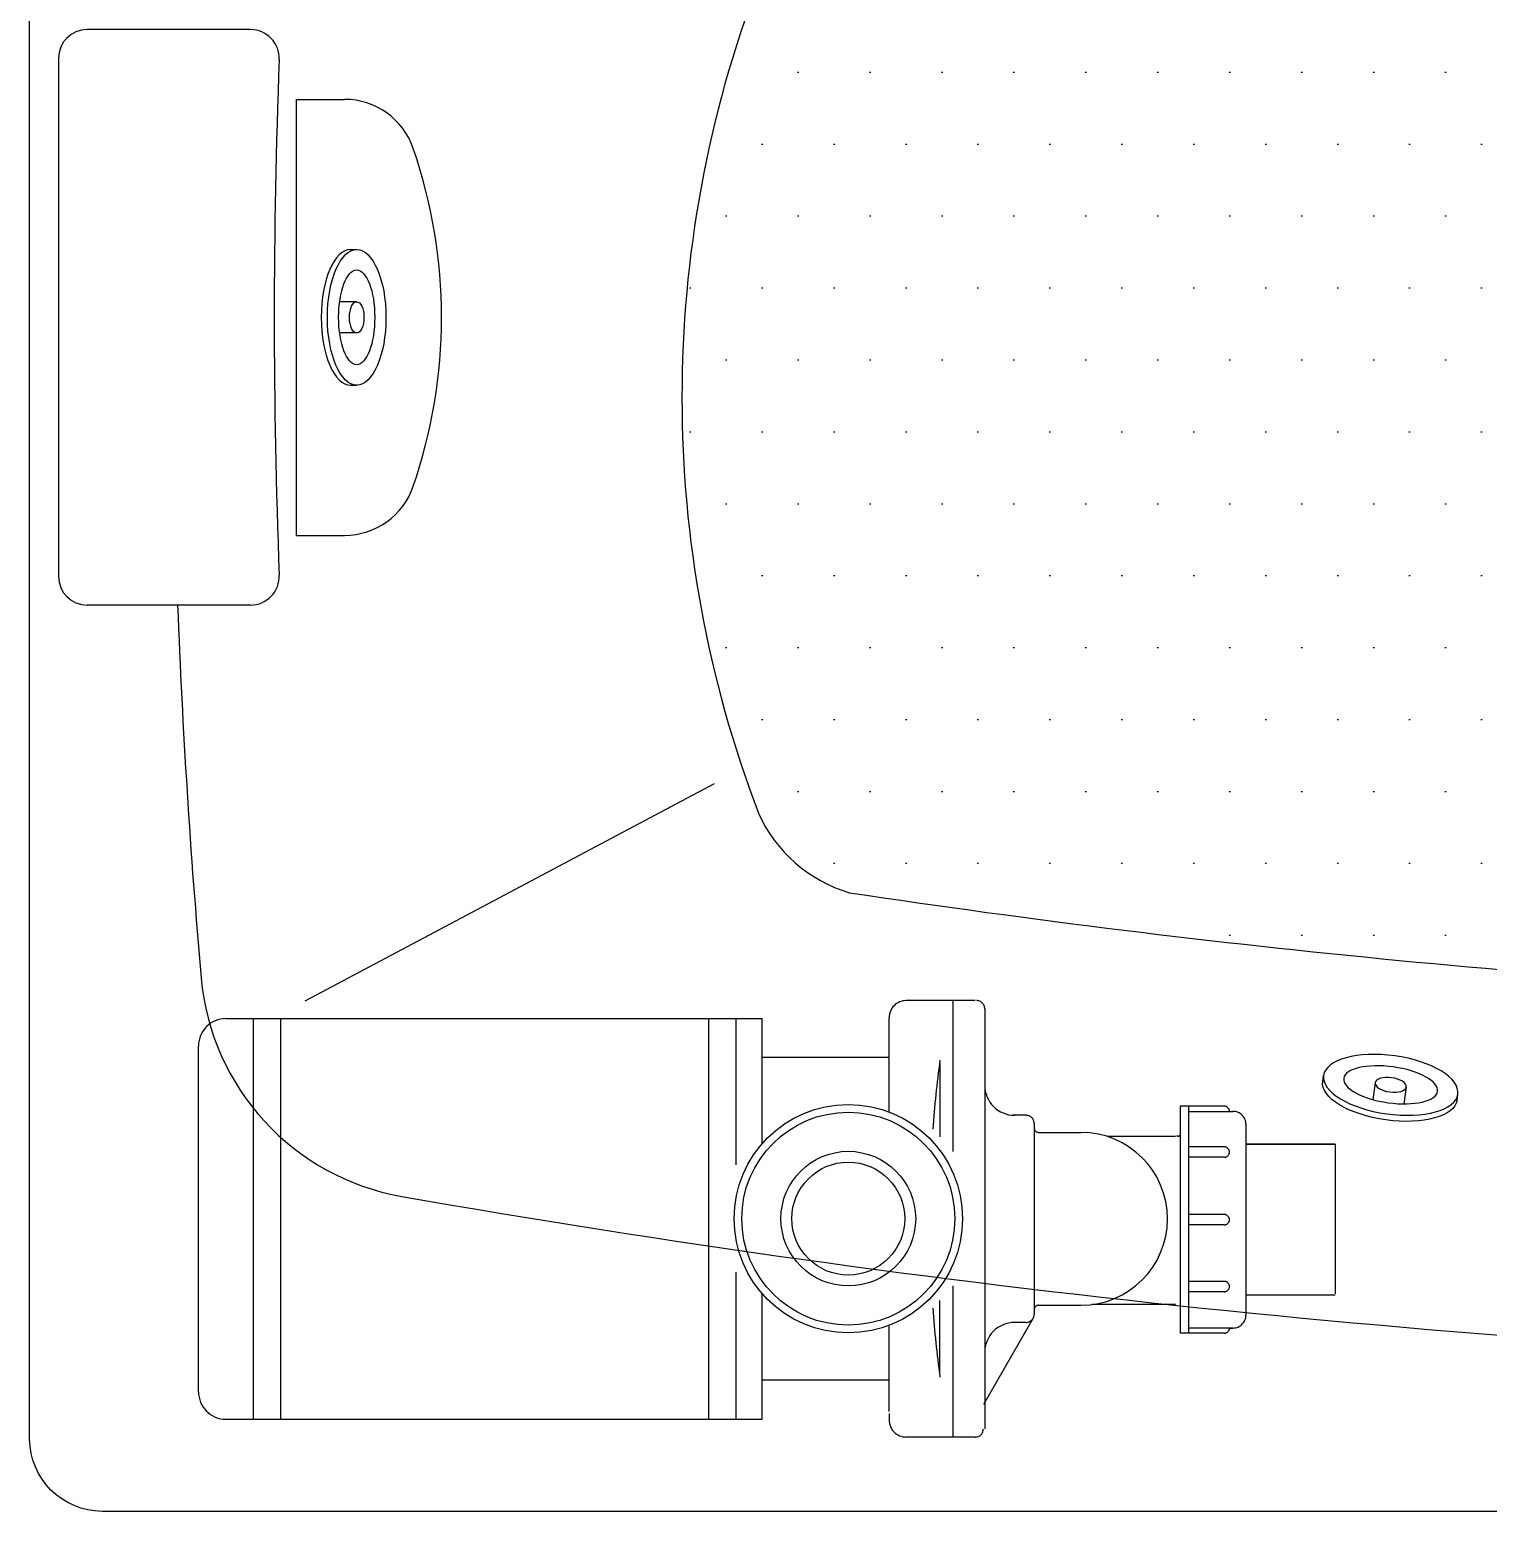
# Model space of a CAD drawing. Header units: millimetres. Extents: x -1273.27 to -1271.62, y 2218.17 to 2219.
# Drawn here: x -1273.273 to -1272.766, y 2218.173 to 2218.688 of the extents above; entities that cross this region are included whole.
import ezdxf

# ---------------------------------------------------------------- set-up
doc = ezdxf.new("R2010")
doc.units = ezdxf.units.MM
doc.header["$LTSCALE"] = 10
doc.linetypes.add('HIDDEN', pattern=[0.375, 0.25, -0.125])
for name, color, linetype in [('BOMBA-HJ', 7, 'Continuous'), ('BOMBA-J', 7, 'Continuous'), ('jacuzzi', 1, 'Continuous')]:
    doc.layers.add(name, color=color, linetype=linetype)

msp = doc.modelspace()

# ---------------------------------------------------------------- hatches: boundary and pattern name
at = {"layer": 'jacuzzi'}
h = msp.add_hatch(dxfattribs=at)
h.set_pattern_fill('DOTS', color=256, scale=0.3999999999999915, style=0)
h.set_pattern_definition([(0, (-1275.231006429972, 2217.273245545927), (0.01249999999999973, 0.02499999999999946), [0, -0.02499999999999947])])
edge = h.paths.add_edge_path()
edge.add_arc((-1272.448046211335, 2216.923206766995), 1.887818877550977, 73.3740583773463, 106.6259416226537)
edge.add_arc((-1272.97374107479, 2218.683703308355), 0.05051020408163157, 106.6259416226537, 155.7594702056402)
edge.add_arc((-1272.640906708298, 2218.560078785995), 0.405461410299791, 159.1425122165885, 200.8574877834114)
edge.add_arc((-1272.97374107479, 2218.436454263634), 0.05051020408163157, 204.2405297943597, 253.3740583773463)
edge.add_arc((-1272.448046211335, 2221.988710338423), 3.640943877550946, 261.4684754869301, 267.529038594441)
edge.add_line((-1272.605340271398, 2218.350839604086), (-1272.580955996473, 2218.374490747319))
edge.add_line((-1272.523829088057, 2218.370560017547), (-1272.580955996473, 2218.374490747319))
edge.add_arc((-1272.52313804807, 2218.40610315295), 0.03554999999999934, 269.2027269801044, 360)
edge.add_arc((-1272.448046211335, 2218.413025644546), 0.03954183673469291, 0, 180)
edge.add_arc((-1272.3729543746, 2218.40610315295), 0.03554999999999934, 180, 270.7972730211982)
edge.add_line((-1272.372263334613, 2218.370560017547), (-1272.315136426197, 2218.374490747319))
edge.add_line((-1272.290752151272, 2218.350839604086), (-1272.315136426197, 2218.374490747319))
edge.add_arc((-1272.448046211335, 2221.988710338423), 3.640943877550562, 272.470961405559, 278.53152451307)
edge.add_arc((-1272.255185714372, 2218.560078785995), 0.405461410299791, 339.1425122165885, 380.8574877834114)
edge.add_arc((-1271.92235134788, 2218.436454263634), 0.05051020408163157, 286.6259416226537, 335.7594702056402)
edge.add_arc((-1271.92235134788, 2218.683703308355), 0.05051020408163157, 24.24052979435978, 73.3740583773463)

# ---------------------------------------------------------------- linework, layer by layer
at = {"layer": 'BOMBA-HJ', "color": 1, "linetype": 'HIDDEN'}
for p, q in [((-1273.204830955626, 2218.20504618018), (-1273.018497377675, 2218.20504618018)), ((-1272.974404954645, 2218.20700885226), (-1272.974404954645, 2218.204851607965))]:
    msp.add_line(p, q, dxfattribs=at)
for centre, radius in [((-1273.204830955626, 2218.214584033852), 0.009537853672474995), ((-1272.968396106832, 2218.204851607965), 0.006008847813659246)]:
    msp.add_arc(centre, radius, 180, 270, dxfattribs=at)
at = {"layer": 'BOMBA-J', "color": 1, "linetype": 'HIDDEN'}
for p, q in [((-1272.951632375217, 2218.350544230383), (-1272.968396106832, 2218.350544230383)), ((-1272.951632375217, 2218.350544230383), (-1272.968396106832, 2218.350544230383)), ((-1272.944488087198, 2218.350542322812), (-1272.953017502522, 2218.350542322812)), ((-1272.952240848951, 2218.350544230383), (-1272.952240848951, 2218.298066341792)), ((-1272.941153453997, 2218.347680102905), (-1272.941153453997, 2218.201706887629)), ((-1273.204830955626, 2218.344298843798), (-1273.018497377675, 2218.344298843798)), ((-1273.195293101954, 2218.20504618018), (-1273.195293101954, 2218.344298843798)), ((-1273.185755248281, 2218.20504618018), (-1273.185755248281, 2218.344298843798)), ((-1273.037063390151, 2218.20504618018), (-1273.037063390151, 2218.344298843798)), ((-1273.027525536479, 2218.293417308311), (-1273.027525536479, 2218.344298843798)), ((-1273.018497377675, 2218.300809725456), (-1273.018497377675, 2218.344298843798)), ((-1273.018497377675, 2218.330755759396), (-1273.018497377675, 2218.344298843798)), ((-1272.974404954645, 2218.342378138273), (-1272.974404954645, 2218.344535382569)), ((-1272.974404954645, 2218.342378138273), (-1272.974404954645, 2218.344535382569)), ((-1273.214368809299, 2218.214584033852), (-1273.214368809299, 2218.334760990125)), ((-1272.974404954645, 2218.330755759396), (-1273.018497377675, 2218.330755759396)), ((-1272.956716845347, 2218.328763397977), (-1272.956716845347, 2218.303172206162)), ((-1272.873251748871, 2218.31385436188), (-1272.873251748871, 2218.234947787725)), ((-1272.870280258574, 2218.31385436188), (-1272.870280258574, 2218.234947787725)), ((-1272.870280258574, 2218.312054112909), (-1272.854880900529, 2218.312054112909)), ((-1272.926799568171, 2218.310680186162), (-1272.931205478681, 2218.310680186162)), ((-1272.923937348263, 2218.307817966255), (-1272.923937348263, 2218.241569024279)), ((-1272.850380278102, 2218.307600430041), (-1272.850380278102, 2218.241295598682)), ((-1272.850380278102, 2218.307553490482), (-1272.850380278102, 2218.241248659123)), ((-1272.92248334055, 2218.304742988001), (-1272.907700928802, 2218.304742988001)), ((-1272.874814274011, 2218.303288980288), (-1272.898466739613, 2218.303288980288)), ((-1272.873969783565, 2218.303376723526), (-1272.874476980812, 2218.303376723526)), ((-1272.819360271775, 2218.300620509012), (-1272.850380278102, 2218.300620509012)), ((-1272.819360271775, 2218.300573569453), (-1272.850380278102, 2218.300573569453)), ((-1272.819360271775, 2218.300620509012), (-1272.819360271775, 2218.252409503585)), ((-1272.819360271775, 2218.300573569453), (-1272.819360271775, 2218.248677009897)), ((-1273.027525536479, 2218.20504618018), (-1273.027525536479, 2218.256106093407)), ((-1272.819360271775, 2218.256095057714), (-1272.819360271775, 2218.252409503585)), ((-1272.952240848951, 2218.251458967497), (-1272.952240848951, 2218.198844667722)), ((-1272.819360271775, 2218.252409503585), (-1272.819360271775, 2218.248723949456)), ((-1273.018497377675, 2218.20504618018), (-1273.018497377675, 2218.248713676262)), ((-1272.956716845347, 2218.220760003741), (-1272.956716845347, 2218.246351195556)), ((-1272.92248334055, 2218.244644002533), (-1272.907700928802, 2218.244644002533)), ((-1272.874814274011, 2218.244878704565), (-1272.903952559958, 2218.244878704565)), ((-1272.819360271775, 2218.248181640593), (-1272.850380278102, 2218.248181640593)), ((-1273.018497377675, 2218.207081558153), (-1273.018497377675, 2218.242804114972)), ((-1273.018497377675, 2218.20504618018), (-1273.018497377675, 2218.242804114972)), ((-1273.018497377675, 2218.207081558153), (-1273.018497377675, 2218.242804114972)), ((-1272.92432081302, 2218.240137914325), (-1272.941625867291, 2218.2101646811)), ((-1272.926799568171, 2218.238706804372), (-1272.930733065387, 2218.238706804372)), ((-1272.856098145794, 2218.236748036696), (-1272.870280258574, 2218.236748036696)), ((-1272.856098145794, 2218.236794976255), (-1272.854880900529, 2218.236794976255)), ((-1272.856098145794, 2218.236748036696), (-1272.854880900529, 2218.236748036696)), ((-1273.018497377675, 2218.218796952411), (-1272.974404954645, 2218.218796952411)), ((-1272.974404954645, 2218.20700885226), (-1272.974404954645, 2218.204851607965)), ((-1272.944488087198, 2218.198844667722), (-1272.968547503548, 2218.198844667722))]:
    msp.add_line(p, q, dxfattribs=at)
for points in [[(-1272.974404954645, 2218.311842770614), (-1272.974404954645, 2218.335721270571), (-1272.974404954645, 2218.342378138273)], [(-1272.974404954645, 2218.330755759396), (-1272.974404954645, 2218.335721270571), (-1272.974404954645, 2218.342378138273)], [(-1272.857898394765, 2218.31385436188), (-1272.873251748871, 2218.31385436188)], [(-1272.857898394765, 2218.299704746623), (-1272.870280258574, 2218.299704746623)], [(-1272.857898394765, 2218.296104248681), (-1272.870280258574, 2218.296104248681)], [(-1272.857898394765, 2218.276201323773), (-1272.870280258574, 2218.276201323773)], [(-1272.857898394765, 2218.272600825831), (-1272.870280258574, 2218.272600825831)], [(-1272.857898394765, 2218.252965941166), (-1272.870280258574, 2218.252965941166)], [(-1272.857898394765, 2218.249365443225), (-1272.870280258574, 2218.249365443225)], [(-1272.974404954645, 2218.207739979377), (-1272.974404954645, 2218.237680631104)], [(-1272.857898394765, 2218.234947787725), (-1272.873251748871, 2218.234947787725)]]:
    msp.add_lwpolyline(points, dxfattribs=at)
for radius in [0.03968841756422351, 0.03700452575324754, 0.02340442384496791, 0.01962778954185504]:
    msp.add_circle((-1272.988552914024, 2218.274761700859), radius, dxfattribs=at)
for centre, radius, start, end in [((-1272.968396106832, 2218.344535382569), 0.006008847813659246, 90, 180), ((-1272.968396106832, 2218.344535382569), 0.006008847813659246, 90, 180), ((-1272.944015673904, 2218.347680102905), 0.002862219907358181, 0, 90), ((-1273.204830955626, 2218.334760990125), 0.009537853672474995, 90, 180), ((-1272.542475652903, 2218.274311471235), 0.4179412894375685, 172.3702998039655, 175.6636160374525), ((-1272.930733065387, 2218.321100574772), 0.01042038860938868, 180, 270), ((-1272.857898394765, 2218.312054112909), 0.001800248970870526, 0, 90), ((-1272.854880900529, 2218.307553490482), 0.00450062242717657, 0, 90), ((-1272.926799568171, 2218.307817966255), 0.002862219907358181, 0, 90), ((-1272.92248334055, 2218.306196995714), 0.001454007712937973, 180, 270), ((-1272.907700928802, 2218.274693495267), 0.03004949273405145, 270, 90), ((-1272.873969783565, 2218.304119597559), 0.0007428740337965728, 270, 345.1417497095359), ((-1272.857898394765, 2218.297904497652), 0.001800248970870526, 270, 90), ((-1272.857898394765, 2218.274401074802), 0.001800248970870526, 270, 90), ((-1272.857898394765, 2218.251165692195), 0.001800248970870781, 270, 90), ((-1272.92248334055, 2218.24318999482), 0.001454007712937973, 90, 180), ((-1272.542475652903, 2218.275211930484), 0.4179412894375685, 184.3363839625475, 187.6297001960345), ((-1272.926799568171, 2218.241569024279), 0.002862219907358181, 270, 0), ((-1272.854880900529, 2218.241248659123), 0.00450062242717657, 270, 0), ((-1272.930733065387, 2218.228286415762), 0.01042038860938868, 90, 180), ((-1272.857898394765, 2218.236748036696), 0.001800248970870526, 270, 0), ((-1272.968396106832, 2218.204851607965), 0.006008847813659246, 180, 270), ((-1272.944488087198, 2218.201706887629), 0.002862219907358181, 270, 0)]:
    msp.add_arc(centre, radius, start, end, dxfattribs=at)
at = {"layer": 'jacuzzi'}
for p, q in [((-1273.196313595096, 2218.688025644546), (-1273.253046211335, 2218.688025644546)), ((-1273.263046211335, 2218.678025644546), (-1273.263046211335, 2218.498025644546)), ((-1273.180444170519, 2218.663790950668), (-1273.180444170519, 2218.512260338423)), ((-1273.180444170519, 2218.663790950668), (-1273.163607435825, 2218.663790950668)), ((-1273.161516731475, 2218.611595658203), (-1273.159398252151, 2218.611595658203)), ((-1273.159398252151, 2218.593464874802), (-1273.165326077844, 2218.593464874802)), ((-1273.159398252151, 2218.582586414289), (-1273.165326077844, 2218.582586414289)), ((-1273.161516731475, 2218.564455630888), (-1273.159398252151, 2218.564455630888)), ((-1273.180444170519, 2218.512260338423), (-1273.163607435825, 2218.512260338423)), ((-1273.196313560624, 2218.488025644546), (-1273.253046211335, 2218.488025644546)), ((-1273.177243273954, 2218.350485956688), (-1273.03503226805, 2218.425953822419)), ((-1272.823710772925, 2218.32239810323), (-1272.823421204702, 2218.324496699163)), ((-1272.805460591219, 2218.322018459861), (-1272.806270846919, 2218.316146270905)), ((-1272.794684232567, 2218.320531517582), (-1272.795494488268, 2218.314659328626)), ((-1272.777013187306, 2218.315954682347), (-1272.776723619084, 2218.31805327828))]:
    msp.add_line(p, q, dxfattribs=at)
at = {"layer": 'jacuzzi', "color": 3}
msp.add_lwpolyline([(-1273.247791109294, 2218.173025644546, -0.414213562373095), (-1273.273046211335, 2218.198280746587), (-1273.273046211335, 2218.977770542505, -0.414213562373095), (-1273.247791109294, 2219.003025644546), (-1271.648301313376, 2219.003025644546, -0.414213562373095), (-1271.623046211335, 2218.977770542505), (-1271.623046211335, 2218.198280746587, -0.414213562373095), (-1271.648301313376, 2218.173025644546)], format="xyb", close=True, dxfattribs=at)
at = {"layer": 'jacuzzi'}
for centre, radius, start, end in [((-1272.640906708298, 2218.560078785995), 0.405461410299791, 159.1425122165885, 200.8574877834114), ((-1273.253046211335, 2218.678025644546), 0.009999999999999787, 90, 180), ((-1273.196313595096, 2218.678025644546), 0.009999999999999787, 357.7923641857143, 90), ((-1270.861670161551, 2218.588026091663), 2.32637751258541, 177.7923641857143, 182.2076577611587), ((-1273.163607435825, 2218.638535848627), 0.02525510204081579, 18.92464441513579, 90), ((-1273.310928864396, 2218.588025644546), 0.1809948979591794, 341.0753555848642, 18.92464441513579), ((-1273.163607435825, 2218.537515440464), 0.02525510204081579, 270, 341.0753555848642), ((-1273.253046211335, 2218.498025644546), 0.009999999999999787, 180, 270), ((-1273.196313560624, 2218.498025644546), 0.009999999999999787, 270, 2.207657761158708), ((-1270.609532556573, 2218.588125243699), 2.61401526384395, 182.1945882472465, 185.0400485186858), ((-1272.97374107479, 2218.436454263634), 0.05051020408163157, 204.2405297943597, 253.3740583773463), ((-1272.448046211335, 2221.988710338423), 3.640943877550946, 261.4684754869301, 267.529038594441), ((-1273.129068310842, 2218.365919737752), 0.08469999999999821, 185.0400485186858, 260.061776956585), ((-1272.448046211335, 2222.252689258897), 4.030681298804629, 260.061776956585, 268.0450703257703)]:
    msp.add_arc(centre, radius, start, end, dxfattribs=at)
for centre, major_axis, ratio, start_param, end_param in [((-1273.161516731475, 2218.588025644546), (0, 0.02357001365707929), 0.4319527517569434, 6.283185307179586, 9.42477796076938), ((-1273.159398252151, 2218.588025644546), (0, -0.005439230256219379), 0.4618882339361123, -3.141592653589793, 3.141592653589793)]:
    msp.add_ellipse(centre, major_axis=major_axis, ratio=ratio, start_param=start_param, end_param=end_param, dxfattribs=at)
for major_axis, ratio in [((0, 0.02357001365707929), 0.4319527517569434), ((0, 0.01645716594759777), 0.3816444813108654)]:
    msp.add_ellipse((-1273.159398252151, 2218.588025644546), major_axis=major_axis, ratio=ratio, dxfattribs=at)
at = {"layer": 'jacuzzi', "extrusion": (0, 0, -1)}
for major_axis, ratio, start_param, end_param in [((-0.02334879280915039, 0.003221710439991097), 0.4319527517533538, 3.141592653716263, 9.424777960895849), ((-0.01630270408516804, 0.00224947783762621), 0.3816444813058987, 3.141592653678313, 9.424777960857899)]:
    msp.add_ellipse((-1272.800072411893, 2218.321274988722), major_axis=major_axis, ratio=ratio, start_param=start_param, end_param=end_param, dxfattribs=at)
at = {"layer": 'jacuzzi', "extrusion": (0, 0, -0.9999999999999998)}
msp.add_ellipse((-1272.800361980115, 2218.319176392788), major_axis=(-0.0233487928089865, 0.003221710441178892), ratio=0.4319527517342414, start_param=3.141592653598493, end_param=6.283185307188286, dxfattribs=at)
at = {"layer": 'jacuzzi', "extrusion": (0, 0, -0.9999999999999999)}
msp.add_ellipse((-1272.800072411893, 2218.321274988722), major_axis=(-0.005388179325483115, 0.0007434711398177897), ratio=0.4618882338980856, start_param=1.570796326778665, end_param=7.85398163395825, dxfattribs=at)

doc.saveas('drawing.dxf')
